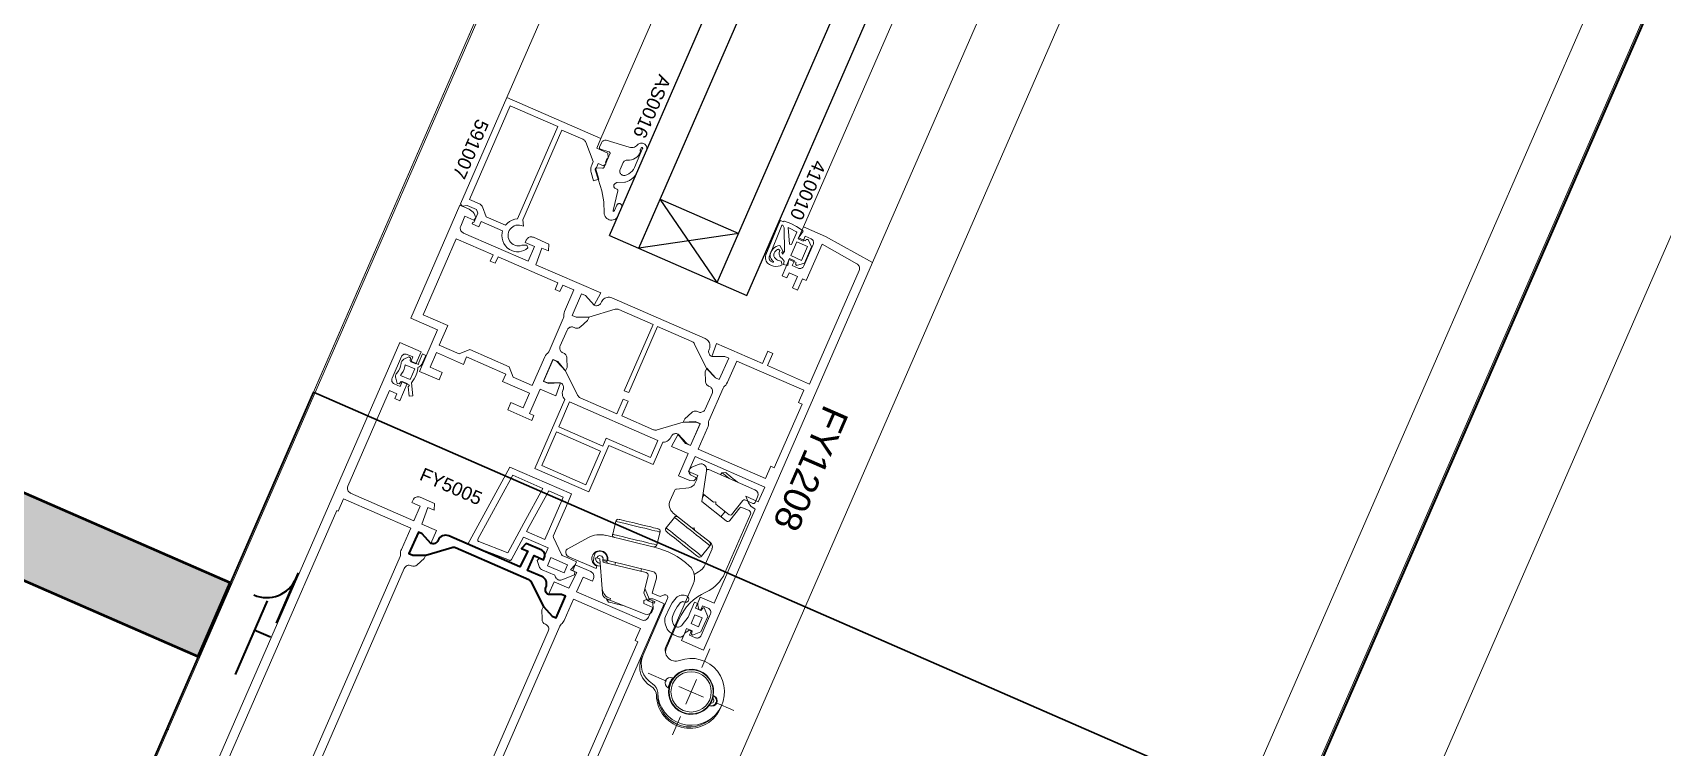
# Model space of a CAD drawing. Header units: millimetres. Extents: x -37281 to 954596, y -59787 to 956680.
# Drawn here: x 869511.4 to 869816.1, y -15526.2 to -15392.6 of the extents above; entities that cross this region are included whole.
import ezdxf

# ---------------------------------------------------------------- set-up
doc = ezdxf.new("R2010")
doc.units = ezdxf.units.MM
doc.header["$MEASUREMENT"] = 0
doc.linetypes.add('Dot & Dashed', pattern=[670.277762, 352.777767, -176.388884, 0, -141.111112])
for name, color, linetype, lineweight in [('0_Pen_No__2', 8, 'Continuous', 15), ('0_Pen_No__5', 7, 'Continuous', 25), ('0_Pen_No__6', 7, 'Continuous', 35), ('0_Pen_No__7', 7, 'Continuous', 35), ('0_Pen_No__9', 7, 'Continuous', 13), ('New_A-20-M_Roof_Pen_No__93', 8, 'Continuous', 13), ('New_A-25-M_Curtain_Wall_Pen_No__90', 8, 'Continuous', 20), ('New_A-25-M_Wall_Ext_Pen_No__87', 8, 'Continuous', 20), ('New_ArchiCAD Windows_Pen_No__3', 7, 'Continuous', 18)]:
    doc.layers.add(name, color=color, linetype=linetype, lineweight=lineweight)
for name, color, linetype, lineweight, true_color in [('0_Pen_No__40', 7, 'Continuous', 35, 0x2a2a2a), ('New_A-25-M_Curtain_Wall_Pen_No__69', 7, 'Continuous', 20, 0x606060), ('New_A-25-M_Wall_Int_Pen_No__107', 7, 'Continuous', 15, 0xa6a6a6), ('New_A-25-M_Wall_Int_Pen_No__27', 7, 'Continuous', 50, 0x2a2a2a), ('New_ArchiCAD Windows_Pen_No__23', 7, 'Continuous', 30, 0x2a2a2a)]:
    doc.layers.add(name, color=color, linetype=linetype, lineweight=lineweight, true_color=true_color)
for name, color, linetype in [('New_A-20-M_Roof', 7, 'Continuous'), ('New_A-25-M_Curtain_Wall', 7, 'Continuous'), ('New_A-25-M_Wall_Ext', 7, 'Continuous'), ('New_A-25-M_Wall_Int', 7, 'Continuous'), ('New_ArchiCAD Windows', 7, 'Continuous')]:
    doc.layers.add(name, color=color, linetype=linetype)
doc.styles.add('GENERATED_STYLE_3', font='')
doc.styles.get('GENERATED_STYLE_3').set_extended_font_data('Arial')

# ---------------------------------------------------------------- blocks, each defined once
blk = doc.blocks.new('Wall_243_2', base_point=(874395.1, -4631.3))
at = {"layer": 'New_A-25-M_Wall_Ext_Pen_No__87', "linetype": 'Continuous', "flags": 128}
for points in [[(874303.43, -4591.33), (866444.97, -22613.27)], [(866536.64, -22653.24), (874395.1, -4631.3)]]:
    blk.add_lwpolyline(points, dxfattribs=at)
blk = doc.blocks.new('Wall_245_2', base_point=(874285.09, -4632.6))
at = {"layer": 'New_A-25-M_Wall_Ext_Pen_No__87', "linetype": 'Continuous', "flags": 128}
blk.add_lwpolyline([(869174.27, -16353.33), (874285.09, -4632.6)], dxfattribs=at)
blk = doc.blocks.new('Triple Window 19_2')
at = {"layer": 'New_ArchiCAD Windows_Pen_No__23', "linetype": 'Continuous'}
for p, q in [((1100, -190), (1100, 0)), ((1100, 0), (1175, 0))]:
    blk.add_line(p, q, dxfattribs=at)
at = {"layer": 'New_ArchiCAD Windows_Pen_No__3', "linetype": 'Continuous'}
for p, q in [((812.5, 0), (1100, 0)), ((1100, -190), (812.5, -190)), ((-1175, -200), (1175, -200))]:
    blk.add_line(p, q, dxfattribs=at)
blk = doc.blocks.new('Wall_353_2', base_point=(874468.42, -4712.54))
at = {"layer": 'New_ArchiCAD Windows', "color": 251, "linetype": 'Continuous', "lineweight": 20, "true_color": 0x606060, "xscale": -1, "zscale": 1000, "rotation": 66.44041158399281}
blk.add_blockref('Triple Window 19_2', (870003.55, -14451.52), dxfattribs=at)
blk = doc.blocks.new('Wall_378_2', base_point=(869548.34, -15495.47))
at = {"layer": 'New_A-25-M_Wall_Int_Pen_No__107', "linetype": 'Continuous'}
blk.add_hatch(color=256, dxfattribs=at).paths.add_polyline_path([(869548.34, -15495.47), (869371.71, -15418.45), (869379.46, -15438.2), (869542.34, -15509.22)])
at = {"layer": 'New_A-25-M_Wall_Int_Pen_No__27', "linetype": 'Continuous', "flags": 128}
for points in [[(869548.34, -15495.47), (869371.71, -15418.45)], [(869379.46, -15438.2), (869542.34, -15509.22)], [(869542.34, -15509.22), (869548.34, -15495.47)]]:
    blk.add_lwpolyline(points, dxfattribs=at)
blk = doc.blocks.new('Morph_2_2', base_point=(864302.5, 0))
at = {"layer": 'New_A-20-M_Roof_Pen_No__93', "linetype": 'Continuous', "flags": 128}
blk.add_lwpolyline([(866367.03, -22792.01), (874315.32, -4564.06)], dxfattribs=at)
blk = doc.blocks.new('Beam_8_2', base_point=(874303.43, -4591.33))
at = {"layer": 'New_A-25-M_Curtain_Wall_Pen_No__69', "linetype": 'Dot & Dashed'}
blk.add_line((874303.43, -4591.33), (866444.97, -22613.27), dxfattribs=at)
at = {"layer": 'New_A-25-M_Curtain_Wall_Pen_No__90', "linetype": 'Continuous'}
for p, q in [((874303.43, -4591.33), (866444.97, -22613.27)), ((874505.7, -4679.52), (866647.24, -22701.46))]:
    blk.add_line(p, q, dxfattribs=at)

msp = doc.modelspace()

# ---------------------------------------------------------------- linework, layer by layer
at = {"layer": '0_Pen_No__2', "linetype": 'Continuous', "flags": 128}
for points in [[(869603.81, -15432.32), (869604.01, -15432.85), (869603.64, -15433.12), (869603.23, -15433.33), (869602.79, -15433.47), (869602.34, -15433.55), (869601.88, -15433.55), (869601.43, -15433.49), (869600.99, -15433.35), (869600.54, -15433.11), (869600.13, -15432.8), (869599.79, -15432.43), (869599.51, -15432), (869599.3, -15431.53), (869599.17, -15431.04), (869599.13, -15430.53), (869599.16, -15430.02), (869599.23, -15429.64), (869595.28, -15427.92), (869594.84, -15428.93), (869593.56, -15428.37), (869593.72, -15428), (869593.9, -15428.08), (869594.66, -15426.34), (869594.4, -15425.68), (869592.61, -15424.9), (869591.7, -15425.01), (869591.39, -15424.59), (869600.06, -15404.7), (869617.66, -15412.37), (869616.86, -15414.2), (869618.97, -15415.12), (869619.03, -15416.01), (869618.89, -15416.11), (869618.77, -15416.22), (869618.68, -15416.35), (869618.6, -15416.5), (869618.55, -15416.66), (869618.53, -15416.82), (869618.54, -15416.98), (869618.57, -15417.14), (869618.16, -15417.5), (869617.15, -15417.06), (869616.69, -15418.11), (869617.25, -15420.02), (869616.29, -15420.31), (869615.83, -15418.74), (869615.77, -15418.47), (869615.75, -15418.19), (869615.77, -15417.91), (869615.82, -15417.64), (869615.92, -15417.38), (869616.23, -15416.66), (869614.83, -15413.09), (869614.76, -15412.95), (869614.67, -15412.82), (869614.56, -15412.71), (869614.43, -15412.61), (869614.29, -15412.54), (869610.37, -15410.83)], [(869610.37, -15410.83), (869603.06, -15427.6), (869603.19, -15428.76), (869602.76, -15428.64), (869602.43, -15428.57), (869602.1, -15428.57), (869601.77, -15428.62), (869601.45, -15428.72), (869601.16, -15428.88), (869600.9, -15429.08), (869600.67, -15429.33), (869600.49, -15429.61), (869600.37, -15429.92), (869600.29, -15430.25), (869600.28, -15430.58), (869600.32, -15430.91), (869600.41, -15431.23), (869600.56, -15431.53), (869600.76, -15431.8), (869601, -15432.03), (869601.27, -15432.21), (869601.58, -15432.35), (869601.9, -15432.44), (869602.23, -15432.46), (869602.57, -15432.43), (869602.89, -15432.35), (869603.81, -15432.32)], [(869592.54, -15453.23), (869599.87, -15456.43), (869599.27, -15457.81), (869604.31, -15460), (869603.11, -15462.75), (869600.82, -15461.76), (869600.22, -15463.13), (869604.71, -15465.09), (869605.11, -15464.17), (869604.29, -15463.81), (869606.29, -15459.23), (869609.22, -15460.51), (869610.07, -15458.04), (869607.66, -15458.08), (869606.93, -15457.76), (869608.68, -15453.73), (869609.42, -15454.05), (869611.03, -15455.84), (869611.31, -15455.2), (869611.29, -15453.43), (869611.27, -15453.27), (869611.23, -15453.11), (869611.16, -15452.96), (869611.07, -15452.83), (869610.96, -15452.71), (869610.83, -15452.61), (869610.69, -15452.53), (869610.54, -15452.47), (869610.4, -15452.39), (869610.28, -15452.3), (869610.17, -15452.19), (869610.08, -15452.06), (869610.01, -15451.92), (869609.97, -15451.77), (869609.94, -15451.61), (869609.95, -15451.45), (869609.98, -15451.3), (869610.03, -15451.15), (869611.31, -15448.22), (869611.38, -15448.08), (869611.47, -15447.95), (869611.59, -15447.85), (869611.72, -15447.76), (869611.86, -15447.69), (869612.01, -15447.64), (869612.16, -15447.62), (869612.32, -15447.62), (869612.47, -15447.65), (869612.62, -15447.7), (869612.76, -15447.76), (869612.92, -15447.82), (869613.08, -15447.84), (869613.24, -15447.84), (869613.4, -15447.82), (869613.56, -15447.77), (869613.7, -15447.69), (869613.83, -15447.59), (869615.15, -15446.4), (869615.43, -15445.76), (869613.01, -15445.8), (869612.28, -15445.48), (869614.04, -15441.45), (869614.77, -15441.77), (869616.39, -15443.56), (869617.61, -15441.26), (869605.51, -15435.98), (869606.63, -15432.87), (869607.83, -15433.39), (869607.91, -15432.12), (869605.02, -15430.86), (869604.87, -15430.81), (869604.72, -15430.78), (869604.56, -15430.78), (869604.41, -15430.8), (869604.25, -15430.84), (869604.11, -15430.91), (869603.99, -15431), (869603.87, -15431.11), (869603.78, -15431.24), (869603.7, -15431.38), (869603.5, -15431.83), (869605.25, -15432.59), (869604.05, -15435.34), (869591.95, -15430.07), (869591.81, -15429.99), (869591.68, -15429.9), (869591.57, -15429.79), (869591.48, -15429.66), (869591.42, -15429.52), (869591.37, -15429.37), (869591.35, -15429.21), (869591.35, -15429.05), (869591.38, -15428.9), (869591.43, -15428.75), (869592.23, -15426.92), (869593.88, -15427.64), (869594.28, -15427.25), (869594.07, -15426.72), (869593.93, -15426.44), (869593.75, -15426.18), (869593.54, -15425.96), (869593.29, -15425.77), (869593.01, -15425.62), (869591.27, -15424.86), (869582.08, -15445.95), (869587.12, -15448.14), (869583.72, -15455.94), (869587.39, -15457.53), (869587.99, -15456.16), (869585.7, -15455.16)], [(869655.52, -15428.88), (869654.52, -15431.17), (869655.44, -15431.57), (869655.84, -15430.65), (869656.94, -15431.13), (869657.05, -15431.19), (869657.15, -15431.27), (869657.24, -15431.36), (869657.31, -15431.46), (869657.36, -15431.57), (869657.4, -15431.69), (869657.42, -15431.82), (869657.41, -15431.94), (869657.39, -15432.07), (869657.35, -15432.19), (869655.59, -15436.22), (869655.53, -15436.33), (869655.46, -15436.43), (869655.37, -15436.52), (869655.26, -15436.59), (869655.15, -15436.64), (869655.03, -15436.68), (869654.91, -15436.7), (869654.78, -15436.7), (869654.66, -15436.67), (869654.54, -15436.63), (869653.44, -15436.15), (869653.84, -15435.24), (869652.92, -15434.84), (869651.52, -15438.05), (869652.44, -15438.44), (869652.84, -15437.53), (869654.4, -15438.21), (869653.48, -15440.32), (869654.4, -15440.72), (869655.32, -15438.61), (869656.05, -15438.93), (869659, -15432.15), (869665.49, -15435.79), (869665.63, -15435.88), (869665.74, -15435.99), (869665.84, -15436.12), (869665.92, -15436.26), (869665.97, -15436.42), (869666, -15436.58), (869666, -15436.74), (869665.97, -15436.9), (869665.92, -15437.06), (869656.66, -15458.29), (869648.78, -15454.85), (869649.78, -15452.56), (869648.86, -15452.16), (869647.86, -15454.45), (869639.25, -15450.69), (869638.39, -15453.15), (869640.81, -15453.12), (869641.54, -15453.44), (869639.78, -15457.47), (869639.05, -15457.15), (869637.43, -15455.35), (869637.15, -15456), (869637.18, -15457.77), (869637.19, -15457.93), (869637.24, -15458.09), (869637.3, -15458.24), (869637.39, -15458.37), (869637.51, -15458.49), (869637.63, -15458.59), (869637.78, -15458.67), (869637.92, -15458.73), (869638.06, -15458.81), (869638.18, -15458.9), (869638.29, -15459.01), (869638.38, -15459.14), (869638.45, -15459.28), (869638.5, -15459.43), (869638.52, -15459.59), (869638.52, -15459.75), (869638.49, -15459.9), (869638.44, -15460.05), (869637.16, -15462.98), (869637.09, -15463.12), (869636.99, -15463.25), (869636.88, -15463.35), (869636.75, -15463.44), (869636.61, -15463.51), (869636.46, -15463.56), (869636.3, -15463.58), (869636.15, -15463.58), (869635.99, -15463.55), (869635.84, -15463.5), (869635.7, -15463.44), (869635.55, -15463.38), (869635.38, -15463.36), (869635.22, -15463.36), (869635.06, -15463.38), (869634.91, -15463.43), (869634.76, -15463.51), (869634.63, -15463.61), (869633.31, -15464.8), (869633.03, -15465.44), (869635.45, -15465.4), (869636.18, -15465.72), (869634.42, -15469.75), (869633.69, -15469.43), (869632.07, -15467.64), (869630.85, -15469.94), (869633.97, -15471.3), (869632.17, -15475.43), (869634.28, -15476.34), (869635.04, -15476.36), (869635.59, -15475.83), (869635.79, -15475.37), (869634.05, -15474.61), (869635.25, -15471.86)], [(869635.25, -15471.86), (869648.27, -15477.54), (869647.07, -15480.29), (869644.76, -15479.28), (869645.23, -15480.48), (869645.65, -15481.14), (869646.29, -15481.58), (869646.47, -15481.66), (869638.8, -15499.26), (869636.23, -15498.14), (869635.83, -15499.05), (869635.78, -15499.19), (869635.75, -15499.34), (869635.75, -15499.5), (869635.77, -15499.65), (869635.93, -15500.43), (869636.31, -15500.47), (869636.63, -15499.73), (869637.73, -15500.21), (869637.84, -15500.27), (869637.94, -15500.35), (869638.02, -15500.44), (869638.1, -15500.54), (869638.15, -15500.65), (869638.19, -15500.77), (869638.2, -15500.9), (869638.2, -15501.02), (869638.18, -15501.15), (869638.14, -15501.26), (869636.38, -15505.3), (869636.32, -15505.41), (869636.25, -15505.51), (869636.16, -15505.6), (869636.05, -15505.67), (869635.94, -15505.72), (869635.82, -15505.76), (869635.7, -15505.78), (869635.57, -15505.77), (869635.45, -15505.75), (869635.33, -15505.71), (869634.23, -15505.23), (869634.55, -15504.5), (869634.26, -15504.25), (869633.58, -15504.66), (869633.46, -15504.75), (869633.35, -15504.86), (869633.26, -15504.98), (869633.19, -15505.12), (869632.71, -15506.21), (869636.84, -15508.01), (869668.41, -15435.59), (869659.65, -15430.68), (869655.52, -15428.88)], [(869585.7, -15455.16), (869586.9, -15452.41), (869591.94, -15454.61), (869592.54, -15453.23)], [(869627.4, -15473.35), (869629.22, -15469.17), (869629.51, -15469.14), (869629.77, -15469.09), (869630.01, -15468.99), (869630.23, -15468.85), (869630.43, -15468.68), (869630.59, -15468.48), (869630.72, -15468.25), (869630.76, -15468.15), (869630.83, -15468.02), (869630.93, -15467.89), (869631.04, -15467.78), (869631.17, -15467.69), (869631.31, -15467.62), (869631.46, -15467.58), (869631.61, -15467.56), (869631.77, -15467.56), (869631.93, -15467.59), (869632.07, -15467.64), (869632.05, -15467.68), (869633.49, -15469.4), (869634.4, -15469.8), (869636.2, -15465.67), (869635.29, -15465.27), (869633.05, -15465.39), (869633.03, -15465.44), (869628.16, -15466.88), (869628.02, -15466.91), (869627.89, -15466.92), (869627.75, -15466.91), (869627.61, -15466.88), (869627.48, -15466.83), (869621.55, -15464.25), (869622.75, -15461.5), (869621.83, -15461.1), (869620.64, -15463.85), (869613.79, -15460.87), (869613.67, -15460.8), (869613.56, -15460.72), (869613.45, -15460.62), (869613.37, -15460.51), (869613.3, -15460.39), (869611.03, -15455.84), (869611.05, -15455.8), (869609.62, -15454.08), (869608.7, -15453.68), (869606.91, -15457.81), (869607.82, -15458.21), (869610.06, -15458.09), (869610.07, -15458.04), (869610.21, -15458.12), (869610.34, -15458.21), (869610.45, -15458.33), (869610.54, -15458.45), (869610.61, -15458.6), (869610.65, -15458.75), (869610.67, -15458.9), (869610.67, -15459.06), (869610.64, -15459.21), (869610.59, -15459.36), (869610.55, -15459.45), (869610.47, -15459.7), (869610.43, -15459.96), (869610.44, -15460.22), (869610.49, -15460.48), (869610.58, -15460.72), (869610.72, -15460.94), (869610.89, -15461.18), (869605.27, -15474.06), (869615.36, -15478.46), (869619.15, -15469.75)], [(869618, -15469.9), (869609.75, -15466.3), (869611.79, -15461.63), (869628.29, -15468.82), (869626.89, -15472.03), (869618.64, -15468.43)], [(869618.64, -15468.43), (869618, -15469.9)], [(869619.15, -15469.75), (869627.4, -15473.35)], [(869636.94, -15503.26), (869637.61, -15501.73), (869636.98, -15500.13), (869636.75, -15500.1), (869636.36, -15500.6), (869635.35, -15500.16)]]:
    msp.add_lwpolyline(points, dxfattribs=at)
for points in [[(869609.58, -15410.15), (869600.68, -15406.28), (869593.05, -15423.78), (869594.96, -15424.62), (869595.1, -15424.69), (869595.22, -15424.79), (869595.33, -15424.9), (869595.42, -15425.03), (869595.49, -15425.17), (869596.22, -15427.02), (869599.8, -15428.58), (869600.16, -15428.2), (869600.57, -15427.89), (869601.04, -15427.65), (869601.53, -15427.49), (869602.05, -15427.42)], [(869593.14, -15451.86), (869591.16, -15452.63), (869587.4, -15451), (869589, -15447.33), (869584.42, -15445.33), (869590.61, -15431.12), (869597.49, -15434.12), (869596.97, -15435.31), (869597.89, -15435.71), (869598.41, -15434.52), (869609.59, -15439.4), (869609.07, -15440.59), (869609.99, -15440.99), (869610.51, -15439.8), (869612.61, -15440.71), (869610.87, -15444.7), (869610.77, -15444.99), (869610.72, -15445.29), (869610.71, -15445.6), (869610.7, -15445.74), (869610.67, -15445.89), (869610.62, -15446.03), (869607.96, -15452.14), (869607.89, -15452.27), (869607.8, -15452.39), (869607.7, -15452.5), (869607.48, -15452.71), (869607.3, -15452.96), (869607.16, -15453.23), (869604.82, -15458.59), (869601.24, -15457.03), (869600.47, -15455.06)], [(869622.02, -15459.54), (869622.85, -15459.9), (869628.24, -15447.53), (869634.67, -15450.33), (869634.8, -15450.4), (869634.91, -15450.48), (869635.01, -15450.58), (869635.1, -15450.68), (869635.17, -15450.81), (869637.42, -15455.37), (869639.05, -15457.15), (869639.78, -15457.47), (869641.54, -15453.44), (869640.81, -15453.12), (869638.39, -15453.15), (869638.25, -15453.08), (869638.13, -15452.99), (869638.02, -15452.87), (869637.93, -15452.74), (869637.86, -15452.6), (869637.81, -15452.45), (869637.79, -15452.3), (869637.79, -15452.14), (869637.82, -15451.99), (869637.87, -15451.84), (869637.91, -15451.75), (869637.99, -15451.52), (869638.03, -15451.29), (869638.04, -15451.06), (869638, -15450.82), (869637.93, -15450.6), (869637.83, -15450.39), (869637.7, -15450.19), (869637.53, -15450.02), (869637.35, -15449.88), (869637.14, -15449.77), (869619.72, -15442.18), (869619.5, -15442.1), (869619.27, -15442.06), (869619.03, -15442.06), (869618.8, -15442.09), (869618.57, -15442.16), (869618.36, -15442.26), (869618.17, -15442.39), (869618, -15442.56), (869617.86, -15442.75), (869617.75, -15442.95), (869617.71, -15443.04), (869617.63, -15443.18), (869617.54, -15443.31), (869617.43, -15443.42), (869617.3, -15443.51), (869617.16, -15443.58), (869617.01, -15443.62), (869616.85, -15443.64), (869616.69, -15443.64), (869616.54, -15443.61), (869616.39, -15443.56), (869614.77, -15441.77), (869614.04, -15441.45), (869612.28, -15445.48), (869613.01, -15445.8), (869615.42, -15445.78), (869620.3, -15444.32), (869620.44, -15444.29), (869620.58, -15444.28), (869620.72, -15444.29), (869620.86, -15444.32), (869620.99, -15444.37), (869627.42, -15447.17)], [(869635.85, -15470.48), (869637.59, -15466.5), (869637.69, -15466.21), (869637.75, -15465.91), (869637.76, -15465.6), (869637.77, -15465.46), (869637.79, -15465.31), (869637.84, -15465.17), (869640.51, -15459.06), (869640.57, -15458.93), (869640.66, -15458.81), (869640.77, -15458.7), (869640.98, -15458.49), (869641.16, -15458.24), (869641.31, -15457.97), (869643.05, -15453.99), (869655.6, -15459.46), (869654.6, -15461.75), (869655.25, -15462.03), (869650.05, -15473.95), (869649.41, -15473.67), (869648.41, -15475.96)], [(869617.6, -15470.82), (869614.84, -15477.14), (869606.59, -15473.54), (869609.35, -15467.22)]]:
    msp.add_lwpolyline(points, close=True, dxfattribs=at)
for points in [[(869516.13, -15597.19), (869580.08, -15450.53), (869584.02, -15452.25), (869583.02, -15454.54), (869582.1, -15454.14), (869582.5, -15453.22), (869581.4, -15452.74, 0.414214), (869580.35, -15453.16), (869578.59, -15457.19, 0.414214), (869579.01, -15458.24), (869580.11, -15458.72), (869580.51, -15457.81), (869581.42, -15458.21), (869580.02, -15461.41), (869579.11, -15461.01), (869579.51, -15460.1), (869578.13, -15459.5), (869570.34, -15477.37, 0.414214), (869570.85, -15478.69), (869582.68, -15483.85), (869583.88, -15481.1), (869582.32, -15480.42), (869582.52, -15479.96, -0.414214), (869583.84, -15479.44), (869586.54, -15480.62), (869586.46, -15481.89), (869585.26, -15481.37), (869584.15, -15484.48), (869586.9, -15485.68), (869585.86, -15488.07), (869584.24, -15486.27), (869583.51, -15485.95), (869581.75, -15489.98), (869582.48, -15490.3), (869584.9, -15490.27), (869584.62, -15490.91), (869583.3, -15492.09, -0.294108), (869582.23, -15492.27), (869582.18, -15492.25, 0.414214), (869580.86, -15492.76), (869547.61, -15569.03, 0.414214)], [(869585.52, -15600.18), (869629.48, -15499.35), (869627.75, -15498.59, 0.198912), (869626.22, -15498.56), (869625.69, -15498.77), (869625.68, -15499.32), (869627.33, -15500.04), (869626.53, -15501.87, -0.414214), (869625.21, -15502.39), (869613.11, -15497.12), (869614.31, -15494.37), (869616.05, -15495.12), (869616.25, -15494.67, 0.414214), (869615.74, -15493.35), (869612.85, -15492.09), (869611.97, -15493.02), (869613.17, -15493.54), (869611.64, -15496.48), (869608.89, -15495.28), (869607.86, -15497.66), (869610.27, -15497.62), (869611.01, -15497.94), (869609.25, -15501.98), (869608.51, -15501.66), (869606.9, -15499.86), (869606.62, -15500.5), (869606.64, -15502.27, 0.294108), (869607.24, -15503.18), (869607.3, -15503.2, -0.414214), (869607.81, -15504.51), (869574.56, -15580.78, -0.414214)], [(869575.25, -15583.44, -0.112281), (869575.33, -15583.01), (869609.97, -15503.57, -0.112281), (869610.23, -15503.21, 0.112281), (869610.77, -15502.48), (869612.51, -15498.49), (869625.07, -15503.97), (869624.07, -15506.26), (869624.53, -15506.46), (869587.36, -15591.71), (869586.9, -15591.51), (869585.9, -15593.8), (869574.22, -15588.7)]]:
    msp.add_lwpolyline(points, format="xyb", dxfattribs=at)
msp.add_lwpolyline([(869541.57, -15574.47), (869542.91, -15575.05), (869544.65, -15571.06, -0.112281), (869545.19, -15570.33, 0.112281), (869545.45, -15569.97), (869580.09, -15490.54, 0.112281), (869580.17, -15490.1, -0.112281), (869580.34, -15489.21), (869582.08, -15485.22), (869569.52, -15479.74), (869568.52, -15482.04), (869568.25, -15481.92), (869531.07, -15567.16), (869531.35, -15567.28), (869530.35, -15569.58)], format="xyb", close=True, dxfattribs=at)
at = {"layer": '0_Pen_No__40', "linetype": 'Continuous'}
for p, q in [((874037.86, -5700.74), (866899.19, -22071.98)), ((869559.88, -15496.36), (869561.08, -15493.61)), ((869555.24, -15498.81), (869549.25, -15512.56)), ((869556.98, -15503), (869559.88, -15496.36)), ((869555.84, -15505.61), (869552.84, -15504.31))]:
    msp.add_line(p, q, dxfattribs=at)
msp.add_arc((869555.14, -15492.22), 6, 246.4404, 336.4404, dxfattribs=at)
at = {"layer": '0_Pen_No__5', "linetype": 'Continuous'}
for p, q in [((869619.24, -15430.51), (869741.52, -15150.1)), ((869624.74, -15432.91), (869747.02, -15152.5)), ((869639.41, -15439.31), (869761.68, -15158.89)), ((869644.91, -15441.71), (869767.18, -15161.29)), ((869628.74, -15423.75), (869643.41, -15430.14)), ((869639.41, -15439.31), (869628.74, -15423.75)), ((869619.24, -15430.51), (869644.91, -15441.71)), ((869643.41, -15430.14), (869624.74, -15432.91))]:
    msp.add_line(p, q, dxfattribs=at)
at = {"layer": '0_Pen_No__6', "linetype": 'Continuous', "flags": 128}
msp.add_lwpolyline([(869606.89, -15499.88), (869608.51, -15501.66), (869609.25, -15501.98), (869611.01, -15497.94), (869610.27, -15497.62), (869607.86, -15497.66, -0.414214), (869607.34, -15496.34), (869607.38, -15496.25, 0.414214), (869606.6, -15494.28), (869603.95, -15493.12), (869605.14, -15490.37), (869606.89, -15491.13), (869607.09, -15490.67, 0.414214), (869606.57, -15489.35), (869603.68, -15488.09), (869602.8, -15489.02), (869604, -15489.54), (869602.48, -15492.48), (869589.19, -15486.68, 0.414214), (869587.21, -15487.46), (869587.17, -15487.55, -0.414214), (869585.86, -15488.07), (869584.24, -15486.27), (869583.51, -15485.95), (869581.75, -15489.98), (869582.48, -15490.3), (869584.89, -15490.29), (869589.77, -15488.83, -0.176327), (869590.45, -15488.87), (869604.14, -15494.84, -0.176327), (869604.63, -15495.31)], format="xyb", close=True, dxfattribs=at)
at = {"layer": '0_Pen_No__9', "linetype": 'Continuous'}
for p, q in [((869600.06, -15404.7), (869715.94, -15138.95)), ((869617.66, -15412.37), (869733.54, -15146.62)), ((869655.52, -15428.88), (869771.4, -15163.13)), ((869668.41, -15435.59), (869784.69, -15168.93)), ((869636.05, -15473.29), (869634.66, -15473.84)), ((869637.38, -15474.51), (869636.76, -15478.66)), ((869637.38, -15474.51), (869637.4, -15474.37)), ((869646.43, -15478.04), (869637.8, -15474.28)), ((869639.99, -15475.24), (869640.28, -15474.87)), ((869640.28, -15474.87), (869640.88, -15474.8)), ((869634.08, -15477.68), (869631.78, -15477.94)), ((869634.63, -15475.41), (869635.41, -15475.75)), ((869635.57, -15476.14), (869635.28, -15476.79)), ((869631.38, -15478.23), (869630.59, -15480.04)), ((869636.52, -15480.27), (869636.76, -15478.66)), ((869641.05, -15483.88), (869636.52, -15480.27)), ((869636.64, -15479.43), (869636.97, -15479.02)), ((869636.87, -15478.94), (869638.69, -15480.39)), ((869638.69, -15480.39), (869639.11, -15480.34)), ((869639.11, -15480.34), (869639.16, -15480.77)), ((869639.16, -15480.77), (869641.66, -15482.76)), ((869642.08, -15482.71), (869644.21, -15480.05)), ((869644.56, -15479.96), (869646.07, -15480.61)), ((869646.46, -15480.46), (869646.94, -15479.36)), ((869619.85, -15486.38), (869620.43, -15483.95)), ((869629.83, -15485.17), (869631.39, -15483.21)), ((869631.18, -15482.41), (869634.69, -15485.21)), ((869640.88, -15482.14), (869640.09, -15483.12)), ((869640.83, -15493.6), (869645.62, -15482.6)), ((869643.64, -15481.44), (869641.76, -15483.8)), ((869645.36, -15481.94), (869644, -15481.35)), ((869615.32, -15486.99), (869611.46, -15489.08)), ((869627.58, -15488.76), (869618.52, -15486.57)), ((869628.7, -15485.94), (869628.11, -15488.37)), ((869634.69, -15485.21), (869635.11, -15485.16)), ((869635.16, -15485.58), (869634.69, -15485.21)), ((869635.11, -15485.16), (869635.16, -15485.58)), ((869635.16, -15485.58), (869638.12, -15487.94)), ((869638.03, -15488.51), (869636.48, -15490.47)), ((869638.42, -15489.12), (869637.16, -15492)), ((869611.65, -15490.59), (869616.73, -15492.8)), ((869616.69, -15490.76), (869616.89, -15490.81)), ((869616.73, -15492.8), (869616.91, -15492.34)), ((869617.46, -15490.95), (869616.89, -15490.81)), ((869617.9, -15496.57), (869617.46, -15490.95)), ((869618.03, -15491.09), (869617.98, -15491.28)), ((869618.76, -15491.47), (869617.98, -15491.28)), ((869618.03, -15491.09), (869618.81, -15491.27)), ((869618.25, -15491.65), (869626.09, -15493.55)), ((869618.76, -15491.47), (869618.81, -15491.27)), ((869618.92, -15491.3), (869627.3, -15493.32)), ((869620.26, -15492.14), (869620.38, -15491.65)), ((869625.24, -15492.82), (869625.12, -15493.31)), ((869626.46, -15494.15), (869625.69, -15497.35)), ((869628.03, -15494.56), (869627.24, -15497.39)), ((869629.84, -15507.29), (869634.9, -15495.68)), ((869635.89, -15493.41), (869635.1, -15493.89)), ((869617.9, -15496.57), (869617.97, -15497.54)), ((869618.6, -15498.39), (869619.34, -15498.68)), ((869618.72, -15498.53), (869618.74, -15498.44)), ((869619.04, -15499.04), (869618.72, -15498.53)), ((869619.34, -15498.68), (869619.42, -15498.36)), ((869625.95, -15501.29), (869619.34, -15498.68)), ((869630.12, -15498.39), (869625.54, -15508.9)), ((869625.69, -15497.35), (869626.29, -15498.74)), ((869626.76, -15498.55), (869625.88, -15496.54)), ((869626.29, -15498.74), (869627.38, -15499.17)), ((869626.76, -15498.55), (869626.49, -15498.82)), ((869627.36, -15498.79), (869626.76, -15498.55)), ((869627.24, -15497.39), (869628.71, -15498.03)), ((869627.38, -15499.17), (869627.36, -15498.79)), ((869627.75, -15498.94), (869627.36, -15498.79)), ((869627.38, -15499.17), (869627.43, -15500.29)), ((869627.67, -15499.28), (869627.38, -15499.17)), ((869627.75, -15498.94), (869627.67, -15499.28)), ((869629.48, -15497.72), (869628.71, -15498.03)), ((869627.43, -15500.29), (869627.25, -15500.73)), ((869629.86, -15507.75), (869632.23, -15502.3)), ((869636.51, -15511.25), (869638.01, -15507.81)), ((869625.54, -15508.9), (869625.25, -15509.56)), ((869629.93, -15513.83), (869626.49, -15512.33)), ((869630.62, -15514.13), (869630.55, -15514.1)), ((869631.04, -15513.23), (869631.15, -15513.27)), ((869634.51, -15515.83), (869635.51, -15513.54)), ((869635.71, -15511.78), (869635.68, -15511.87)), ((869636.63, -15512.29), (869636.68, -15512.17)), ((869630.35, -15515.11), (869630.24, -15515.06)), ((869634.51, -15515.83), (869632.22, -15514.83)), ((869634.51, -15515.83), (869633.52, -15518.12)), ((869634.51, -15515.83), (869636.81, -15516.83)), ((869638.68, -15516.56), (869638.79, -15516.6)), ((869632.52, -15520.42), (869631.02, -15523.85)), ((869637.99, -15518.44), (869637.88, -15518.39)), ((869639.1, -15517.83), (869642.53, -15519.33))]:
    msp.add_line(p, q, dxfattribs=at)
at = {"layer": '0_Pen_No__9', "linetype": 'Continuous', "flags": 128}
for points in [[(869618.61, -15412.72), (869618.48, -15412.71), (869618.35, -15412.72), (869618.22, -15412.75), (869618.1, -15412.81), (869617.98, -15412.88), (869617.89, -15412.97), (869617.8, -15413.08), (869617.74, -15413.19), (869617.39, -15414), (869617.37, -15414.05), (869617.37, -15414.1), (869617.37, -15414.15), (869617.38, -15414.2), (869617.39, -15414.24), (869617.42, -15414.29), (869617.45, -15414.33), (869617.49, -15414.36), (869617.53, -15414.39), (869617.58, -15414.4), (869619.15, -15414.88), (869619.2, -15414.89), (869619.24, -15414.92), (869619.28, -15414.95), (869619.31, -15414.99), (869619.34, -15415.04), (869619.35, -15415.08), (869619.36, -15415.13), (869619.36, -15415.19), (869619.36, -15415.24), (869619.34, -15415.28), (869618.26, -15417.75), (869618.24, -15417.79), (869618.22, -15417.83), (869618.18, -15417.86), (869618.15, -15417.89), (869618.1, -15417.91), (869618.06, -15417.92), (869618.02, -15417.93), (869617.97, -15417.93), (869616.9, -15417.86), (869616.85, -15417.86), (869616.8, -15417.87), (869616.76, -15417.89), (869616.71, -15417.92), (869616.67, -15417.95), (869616.64, -15417.99), (869616.62, -15418.03), (869616.6, -15418.07), (869616.59, -15418.12), (869616.58, -15418.17), (869616.59, -15418.22), (869616.6, -15418.27), (869617.2, -15420.2), (869617.83, -15422.19), (869618.18, -15424.24), (869618.24, -15426.33), (869618.27, -15426.56), (869618.35, -15426.79), (869618.46, -15427), (869618.6, -15427.19), (869618.78, -15427.36), (869618.98, -15427.49), (869619.2, -15427.58), (869619.43, -15427.63), (869619.67, -15427.65), (869619.91, -15427.62), (869620.14, -15427.56), (869620.35, -15427.45), (869620.55, -15427.31), (869620.71, -15427.14), (869621.54, -15425.25), (869621.57, -15425.17), (869621.58, -15425.09), (869621.58, -15425.01), (869621.57, -15424.93), (869621.54, -15424.85), (869621.5, -15424.78), (869621.45, -15424.71), (869621.39, -15424.65), (869621.32, -15424.61), (869621.24, -15424.58), (869621.16, -15424.56), (869621.08, -15424.55), (869621, -15424.56), (869620.92, -15424.58), (869620.84, -15424.61), (869620.77, -15424.66), (869620.71, -15424.71), (869620.66, -15424.78), (869620.62, -15424.85), (869620.2, -15425.82), (869620.18, -15425.87), (869620.15, -15425.9), (869620.12, -15425.94), (869620.08, -15425.97), (869620.03, -15425.99), (869619.99, -15426), (869619.94, -15426.01), (869619.93, -15425.97), (869619.92, -15425.92), (869619.92, -15425.87), (869619.93, -15425.83), (869620.81, -15422.16), (869620.82, -15422.08), (869620.79, -15422.01), (869620.77, -15421.97), (869620.74, -15421.93), (869620.71, -15421.9), (869620.67, -15421.87), (869620.63, -15421.85), (869620.35, -15421.72), (869620.27, -15421.68), (869620.2, -15421.63), (869620.15, -15421.56), (869620.1, -15421.49), (869620.07, -15421.41), (869620.05, -15421.32), (869620.05, -15421.23), (869620.06, -15421.15), (869620.09, -15421.07), (869620.13, -15420.99), (869620.19, -15420.92), (869620.25, -15420.86), (869620.5, -15420.68), (869620.54, -15420.65), (869620.58, -15420.64), (869620.62, -15420.62), (869620.67, -15420.62), (869622.1, -15420.56), (869622.17, -15420.55), (869622.23, -15420.53), (869622.56, -15420.42), (869623.02, -15420.23), (869623.44, -15419.95), (869623.81, -15419.62), (869624.12, -15419.22), (869624.36, -15418.78), (869626.16, -15414.66), (869626.21, -15414.5), (869626.24, -15414.34), (869626.24, -15414.17), (869626.21, -15414.01), (869626.15, -15413.85), (869626.07, -15413.7), (869625.97, -15413.57), (869625.85, -15413.46), (869625.71, -15413.37), (869625.56, -15413.31), (869625.4, -15413.27), (869625.23, -15413.26), (869625.06, -15413.27), (869624.9, -15413.32), (869624.75, -15413.38), (869624.62, -15413.48), (869624.5, -15413.59), (869624.32, -15413.76), (869624.12, -15413.9), (869623.9, -15414), (869623.67, -15414.06), (869623.42, -15414.09), (869623.18, -15414.08), (869622.94, -15414.03)], [(869621.24, -15418.18), (869621.19, -15418.31), (869621.17, -15418.45), (869621.17, -15418.58), (869621.2, -15418.71), (869621.25, -15418.84), (869621.31, -15418.96), (869621.4, -15419.06), (869621.5, -15419.15), (869621.62, -15419.22), (869621.74, -15419.27), (869621.88, -15419.3), (869622.01, -15419.3), (869622.14, -15419.29), (869622.52, -15419.17), (869622.87, -15419), (869623.19, -15418.77), (869623.48, -15418.5), (869623.71, -15418.19), (869623.9, -15417.84), (869625.44, -15414.29), (869625.45, -15414.27), (869625.46, -15414.24), (869625.46, -15414.22), (869625.45, -15414.19), (869625.44, -15414.17), (869625.43, -15414.15), (869625.42, -15414.13), (869625.4, -15414.11), (869625.38, -15414.1), (869625.36, -15414.09), (869625.33, -15414.08), (869625.31, -15414.08), (869625.28, -15414.08), (869625.26, -15414.09), (869625.24, -15414.1), (869625.21, -15414.11), (869625.2, -15414.13), (869625.18, -15414.15), (869625.17, -15414.17), (869625.02, -15414.51), (869625.01, -15414.55), (869625, -15414.6), (869625, -15414.64), (869625, -15414.69), (869625.02, -15414.73), (869625.04, -15414.77), (869625.06, -15414.81), (869625.09, -15414.85), (869625.06, -15414.93), (869624.88, -15415.27), (869624.65, -15415.58), (869624.37, -15415.85), (869624.06, -15416.07), (869623.72, -15416.24), (869623.35, -15416.36), (869622.97, -15416.42), (869622.59, -15416.42), (869622.47, -15416.42), (869622.34, -15416.44), (869622.23, -15416.48), (869622.12, -15416.54), (869622.02, -15416.61), (869621.93, -15416.69), (869621.86, -15416.79), (869621.8, -15416.9)], [(869648.51, -15434.15), (869650.92, -15428.27), (869651.2, -15427.71), (869651.77, -15427.98), (869651.84, -15427.82), (869652, -15427.87), (869653.15, -15428.27), (869654.24, -15428.83), (869655.25, -15429.51), (869655.47, -15429.69), (869654.57, -15430.97), (869655.88, -15431.55), (869656, -15431.27), (869656.37, -15431.26), (869657.05, -15432.63), (869655.71, -15435.69), (869654.25, -15436.13), (869654.01, -15435.85), (869654.13, -15435.58), (869652.81, -15435.01), (869652.57, -15436.12), (869651.79, -15435.96), (869651.92, -15435.33), (869651.57, -15434.81), (869651.46, -15434.77), (869651.35, -15434.71), (869651.26, -15434.63), (869651.18, -15434.54), (869651.12, -15434.44), (869651.08, -15434.33), (869651.05, -15434.21), (869651, -15434.04), (869650.99, -15433.86), (869651, -15433.68), (869651.04, -15433.5), (869651.11, -15433.34), (869650.87, -15433.06), (869650.66, -15433.15), (869650.47, -15433.27), (869650.3, -15433.43), (869650.16, -15433.6), (869650.05, -15433.8), (869649.97, -15434.01), (869649.95, -15434.14), (869649.96, -15434.28), (869649.99, -15434.41), (869650.04, -15434.54), (869650.11, -15434.65), (869650.2, -15434.75), (869650.3, -15434.84), (869650.48, -15434.99), (869650.69, -15435.12), (869650.9, -15435.22), (869651.13, -15435.28), (869651.37, -15435.31), (869651.56, -15436.01), (869651.18, -15436.18), (869650.77, -15436.28), (869650.35, -15436.3), (869649.93, -15436.26), (869649.53, -15436.14), (869649.15, -15435.96), (869648.81, -15435.71), (869648.66, -15435.53), (869648.54, -15435.32), (869648.46, -15435.09), (869648.41, -15434.86), (869648.41, -15434.62), (869648.44, -15434.38)], [(869651.42, -15428.79), (869649.1, -15434.5), (869649.09, -15434.65), (869649.1, -15434.79), (869649.13, -15434.94), (869649.19, -15435.07), (869649.27, -15435.19), (869649.36, -15435.3), (869649.47, -15435.4), (869649.6, -15435.47), (869649.74, -15435.52), (869649.88, -15435.55), (869649.94, -15435.39), (869649.75, -15435.25), (869649.59, -15435.07), (869649.46, -15434.87), (869649.36, -15434.66), (869649.31, -15434.43), (869649.28, -15434.19), (869649.3, -15433.95), (869649.43, -15433.62), (869649.61, -15433.31), (869649.84, -15433.03), (869650.11, -15432.79), (869650.41, -15432.6), (869650.74, -15432.47), (869651.09, -15432.38), (869651.71, -15433.49), (869651.5, -15433.72), (869651.6, -15434.02), (869651.95, -15433.53), (869651.9, -15429.08), (869651.67, -15428.61), (869651.48, -15428.62)], [(869654.19, -15429.86), (869654.3, -15429.93), (869653.31, -15432.19), (869652.93, -15432.12), (869652.69, -15429.05), (869652.92, -15429.16)], [(869654.28, -15431.72), (869656.3, -15432.6), (869655.18, -15435.17), (869653.16, -15434.29)], [(869583.41, -15455.43), (869583.44, -15455.18), (869583.66, -15455.06), (869583.86, -15454.93), (869584.04, -15454.76), (869584.19, -15454.57), (869584.3, -15454.35), (869584.92, -15452.93), (869584.28, -15452.65), (869583.59, -15454.24), (869583.53, -15454.65), (869581.96, -15453.97), (869582.05, -15453.4), (869581.76, -15453.19), (869580.82, -15453.66), (869580.68, -15453.75), (869580.55, -15453.86), (869580.45, -15453.99), (869580.36, -15454.13), (869580.31, -15454.29), (869580.27, -15454.45), (869580.19, -15454.94), (869580.02, -15455.41), (869579.79, -15455.85), (869579.49, -15456.25), (869579.39, -15456.39), (869579.31, -15456.54), (869579.26, -15456.7), (869579.24, -15456.86), (869579.25, -15457.03), (869579.28, -15457.19), (869579.58, -15458.2), (869579.93, -15458.26), (869580.28, -15457.82), (869581.85, -15458.5), (869581.59, -15458.82), (869581.78, -15460.55), (869582.48, -15460.47), (869582.21, -15458.05), (869582.34, -15457.88), (869582.73, -15457.33), (869583.04, -15456.73), (869583.27, -15456.09)], [(869581.07, -15454.67), (869580.99, -15455.02), (869580.85, -15455.5), (869580.65, -15455.96), (869580.39, -15456.39), (869580.19, -15456.69), (869581.97, -15457.46), (869582.84, -15455.44)], [(869603.24, -15484.31), (869606.78, -15477.8), (869601.17, -15475.35), (869594.65, -15487.32), (869594.63, -15487.37), (869594.62, -15487.42), (869594.62, -15487.47), (869594.62, -15487.52), (869594.64, -15487.57), (869594.66, -15487.62), (869594.69, -15487.66), (869594.72, -15487.69), (869594.76, -15487.72), (869594.81, -15487.75), (869600.23, -15489.83)], [(869610.98, -15491.91), (869608.31, -15490.74), (869607.65, -15492.26), (869610.77, -15493.61), (869611.43, -15492.1)], [(869636.23, -15502.89), (869635.89, -15503.67), (869634.52, -15503.07), (869635.24, -15501.42), (869636.61, -15502.02)]]:
    msp.add_lwpolyline(points, close=True, dxfattribs=at)
for points in [[(869611.44, -15490.79), (869613.09, -15491.51), (869612.37, -15493.16), (869612.75, -15493.42), (869612.69, -15493.95), (869610.63, -15494.76), (869610.48, -15494.85), (869610.32, -15494.91), (869610.16, -15494.94), (869609.98, -15494.95), (869609.81, -15494.93), (869609.65, -15494.87), (869609.5, -15494.79), (869609.36, -15494.69), (869609.25, -15494.56), (869609.15, -15494.42), (869609.09, -15494.26), (869609.02, -15494.05), (869606.66, -15493.02), (869606.52, -15492.94), (869606.38, -15492.84), (869606.27, -15492.72), (869606.18, -15492.58), (869606.11, -15492.42), (869605.73, -15491.28), (869606.08, -15490.9), (869606.83, -15491.08), (869607.77, -15488.92), (869603.18, -15486.92), (869600.91, -15491.1), (869600.88, -15491.14), (869600.85, -15491.18), (869600.81, -15491.21), (869600.77, -15491.23), (869600.73, -15491.25), (869600.68, -15491.26), (869600.63, -15491.26), (869600.58, -15491.25), (869600.54, -15491.24), (869592.78, -15488.25), (869600.64, -15473.81), (869612.16, -15478.84), (869611.44, -15480.5)], [(869640.29, -15474.87), (869640.38, -15474.94), (869640.58, -15475.1), (869640.88, -15475.34), (869641.25, -15475.64), (869641.66, -15475.96)], [(869643.18, -15476.63), (869642.79, -15476.32), (869642.37, -15475.98), (869641.96, -15475.65), (869641.58, -15475.35), (869641.27, -15475.1), (869641.04, -15474.92), (869640.91, -15474.82), (869640.88, -15474.8)], [(869604.26, -15484.94), (869603.76, -15485.87), (869607.15, -15487.34), (869610.32, -15480.07)], [(869610.32, -15480.07), (869610.58, -15479.46), (869607.89, -15478.28), (869604.26, -15484.94)], [(869611.44, -15480.5), (869608.71, -15486.76), (869608.77, -15486.95), (869610.3, -15490.17), (869610.38, -15490.33), (869611.44, -15490.79)], [(869620.44, -15483.95), (869620.54, -15483.98), (869620.78, -15484.04), (869621.15, -15484.12), (869621.64, -15484.24), (869622.22, -15484.38), (869622.89, -15484.54), (869623.61, -15484.72), (869624.37, -15484.9), (869625.13, -15485.08), (869625.87, -15485.26), (869626.57, -15485.43), (869627.2, -15485.58), (869627.74, -15485.71)], [(869627.48, -15485.14), (869626.97, -15485.01), (869626.38, -15484.87), (869625.71, -15484.71), (869625.01, -15484.54), (869624.3, -15484.37), (869623.6, -15484.2), (869622.94, -15484.04), (869622.35, -15483.9), (869621.85, -15483.78), (869621.45, -15483.68), (869621.19, -15483.62), (869621.05, -15483.59), (869621.04, -15483.58)], [(869631.39, -15483.21), (869631.43, -15483.25), (869631.59, -15483.37), (869631.85, -15483.58), (869632.21, -15483.87), (869632.65, -15484.22), (869633.17, -15484.63), (869633.73, -15485.08), (869634.33, -15485.56), (869634.95, -15486.05), (869635.55, -15486.53), (869636.13, -15486.99), (869636.66, -15487.41), (869637.12, -15487.78), (869637.5, -15488.08), (869637.78, -15488.31), (869637.96, -15488.46), (869638.03, -15488.51)], [(869628.11, -15488.37), (869628.07, -15488.36), (869627.89, -15488.32), (869627.58, -15488.25), (869627.15, -15488.14), (869626.61, -15488.01), (869625.98, -15487.86), (869625.28, -15487.69), (869624.54, -15487.51), (869623.78, -15487.33), (869623.02, -15487.15), (869622.3, -15486.97), (869621.64, -15486.81), (869621.05, -15486.67), (869620.57, -15486.55), (869620.2, -15486.47), (869619.96, -15486.41), (869619.85, -15486.38)], [(869628.33, -15485.34), (869628.31, -15485.34), (869628.16, -15485.3), (869627.88, -15485.23), (869627.48, -15485.14)], [(869627.74, -15485.71), (869628.17, -15485.82), (869628.48, -15485.89), (869628.66, -15485.93), (869628.7, -15485.94)], [(869634.57, -15488.95), (869633.99, -15488.49), (869633.39, -15488), (869632.77, -15487.52), (869632.17, -15487.04), (869631.61, -15486.59), (869631.09, -15486.18), (869630.65, -15485.82), (869630.29, -15485.54), (869630.03, -15485.33), (869629.87, -15485.2), (869629.83, -15485.17)], [(869629.91, -15485.87), (869630, -15485.94), (869630.19, -15486.09), (869630.48, -15486.33), (869630.87, -15486.64), (869631.33, -15487), (869631.85, -15487.42), (869632.41, -15487.86), (869632.98, -15488.32), (869633.55, -15488.77), (869634.09, -15489.2)], [(869616.58, -15489.88), (869616.46, -15490.27), (869616.4, -15490.5), (869616.34, -15490.68)], [(869634.09, -15489.2), (869634.58, -15489.6), (869635.01, -15489.94), (869635.35, -15490.21), (869635.6, -15490.41), (869635.74, -15490.52), (869635.77, -15490.55)], [(869636.48, -15490.47), (869636.41, -15490.41), (869636.22, -15490.27), (869635.94, -15490.04), (869635.56, -15489.74), (869635.1, -15489.37), (869634.57, -15488.95)], [(869616.34, -15490.68), (869616.3, -15490.93), (869616.24, -15491.21), (869616.19, -15491.5)], [(869619.3, -15498.67), (869619.03, -15498.6), (869618.81, -15498.55), (869618.72, -15498.53)], [(869619.04, -15499.05), (869619.16, -15499.07), (869619.4, -15499.13), (869619.76, -15499.22), (869620.2, -15499.33), (869620.7, -15499.45), (869621.23, -15499.57), (869621.74, -15499.7), (869622.18, -15499.8)], [(869635.35, -15500.16), (869635.71, -15499.33), (869635.16, -15499.09), (869633.96, -15501.84), (869632.86, -15503.33), (869632.75, -15503.45), (869632.62, -15503.56), (869632.47, -15503.64), (869632.32, -15503.7), (869632.15, -15503.73), (869631.99, -15503.73), (869631.82, -15503.7), (869631.66, -15503.65), (869631.52, -15503.57), (869631.38, -15503.47), (869631.22, -15503.22), (869631.09, -15502.94), (869631.01, -15502.65), (869630.98, -15502.35), (869630.99, -15502.05), (869631.04, -15501.75), (869631.14, -15501.46), (869631.41, -15500.84), (869631.89, -15499.96), (869632.51, -15499.16), (869632.58, -15499.1), (869632.66, -15499.05), (869632.75, -15499.01), (869632.84, -15498.98), (869632.93, -15498.97), (869633.03, -15498.98), (869633.12, -15499), (869633.21, -15499.03), (869633.31, -15499.07), (869633.41, -15499.09), (869633.51, -15499.09), (869633.61, -15499.07), (869633.71, -15499.04), (869633.8, -15498.99), (869633.89, -15498.93), (869633.96, -15498.85), (869634.01, -15498.76), (869634.05, -15498.67), (869634.07, -15498.57), (869634.08, -15498.46), (869634.07, -15498.36), (869634.04, -15498.26), (869633.99, -15498.17), (869633.93, -15498.08), (869633.86, -15498.01), (869633.77, -15497.95), (869633.51, -15497.84), (869633.24, -15497.76), (869632.96, -15497.74), (869632.68, -15497.76), (869632.4, -15497.82), (869632.14, -15497.93), (869631.9, -15498.09), (869631.69, -15498.28), (869630.96, -15499.21), (869630.4, -15500.25), (869629.74, -15501.76), (869629.63, -15502.08), (869629.58, -15502.41), (869629.59, -15502.75), (869629.65, -15503.09), (869629.89, -15503.81), (869630.04, -15504.11), (869630.25, -15504.39), (869630.56, -15504.69), (869630.91, -15504.95), (869631.3, -15505.15), (869632.14, -15505.52), (869632.26, -15505.56), (869632.38, -15505.58), (869632.51, -15505.59), (869632.63, -15505.57), (869632.75, -15505.53), (869632.86, -15505.48), (869632.97, -15505.41), (869633.06, -15505.32), (869633.13, -15505.22), (869633.19, -15505.11), (869633.67, -15504.01), (869634.68, -15504.45), (869634.58, -15505.07), (869634.76, -15505.22), (869636.36, -15504.59), (869636.94, -15503.26)], [(869629.7, -15508.39), (869629.71, -15508.3), (869629.86, -15507.75)], [(869630.66, -15514.05), (869630.6, -15514.08), (869630.55, -15514.1)]]:
    msp.add_lwpolyline(points, dxfattribs=at)
at = {"layer": '0_Pen_No__9', "linetype": 'Continuous'}
for radius in [4.13, 3.77]:
    msp.add_circle((869634.51, -15515.83), radius, dxfattribs=at)
for centre, radius, start, end in [((869634.97, -15474.63), 0.85, 111.4404, 246.4404), ((869636.42, -15474.22), 1, 351.4404, 111.4404), ((869637.68, -15474.56), 0.3, 66.4404, 171.4404), ((869631.84, -15478.43), 0.5, 96.4404, 156.4404), ((869633.91, -15476.19), 1.5, 276.4404, 336.4404), ((869635.29, -15476.02), 0.3, 336.4404, 66.4404), ((869646.03, -15478.96), 1, 336.4404, 66.4404), ((869632.43, -15480.84), 2, 156.4404, 231.4404), ((869637.06, -15478.71), 0.3, 171.4404, 231.4404), ((869644.44, -15480.23), 0.3, 66.4404, 141.4404), ((869646.19, -15480.34), 0.3, 246.4404, 336.4404), ((869620.92, -15484.07), 0.5, 76.4404, 166.4404), ((869631.78, -15483.52), 0.5, 51.4404, 141.4404), ((869641.36, -15483.49), 0.5, 231.4404, 321.4404), ((869641.85, -15482.53), 0.3, 231.4404, 321.4404), ((869643.88, -15481.62), 0.3, 66.4404, 141.4404), ((869645.16, -15482.4), 0.5, 336.4404, 66.4404), ((869617.46, -15490.95), 4.5, 76.4404, 118.4404), ((869620.33, -15486.5), 0.5, 166.4404, 256.4404), ((869628.21, -15485.83), 0.5, 346.4404, 76.4404), ((869630.22, -15485.48), 0.5, 141.4404, 231.4404), ((869612.05, -15489.67), 1, 167.3177, 246.4404), ((869611.94, -15489.96), 1, 118.4404, 149.5632), ((869617.46, -15490.95), 1.5, 346.4404, 248.4404), ((869617.46, -15490.95), 1.39, 346.4404, 129.3029), ((869627.62, -15488.26), 0.5, 256.4404, 346.4404), ((869624.06, -15503.34), 15, 47.6182, 76.4404), ((869637.64, -15488.2), 0.5, 321.4404, 51.4404), ((869637.5, -15488.72), 1, 336.4404, 51.4404), ((869617.46, -15490.95), 1.39, 203.5779, 274.4404), ((869617.45, -15490.97), 0.792, 164.6899, 274.9755), ((869617.46, -15490.95), 0.587, 346.4404, 166.4404), ((869618.31, -15491.33), 0.327, 171.01, 260.084), ((869619.05, -15491.54), 0.3, 166.4402, 256.4405), ((869632.15, -15494.48), 3, 336.4404, 47.6182), ((869636.09, -15490.15), 0.5, 231.4404, 321.4404), ((869634.41, -15490.8), 3, 299.5705, 336.4404), ((869625.97, -15494.03), 0.5, 346.4404, 76.4404), ((869627.06, -15494.29), 1, 344.4404, 76.4404), ((869634.41, -15490.8), 7, 294.2721, 336.4404), ((869619.89, -15496.41), 2, 184.4404, 256.4404), ((869618.97, -15497.46), 1, 184.4404, 248.4404), ((869629.66, -15498.19), 0.5, 336.4404, 111.4404), ((869641.4, -15506.3), 10, 114.2721, 156.4404), ((869626.32, -15500.36), 1, 248.4404, 338.4404), ((869631.67, -15508.09), 2, 156.4404, 290.1425), ((869629.01, -15511.2), 4.1, 156.4404, 240.721), ((869629.48, -15510.62), 4.3, 156.4404, 239.3342), ((869634.51, -15515.83), 6.25, 181.4022, 110.1425), ((869626.27, -15516.03), 2, 1.4022, 59.3342), ((869630.64, -15514.14), 1, 66.4404, 246.4404), ((869634.51, -15515.83), 4.32, 156.4404, 169.809), ((869634.51, -15515.83), 4.25, 142.8315, 170.0494), ((869634.51, -15515.83), 4.32, 143.0719, 156.4404), ((869634.51, -15515.83), 4.22, 350.1315, 142.7494), ((869626.03, -15516.52), 2, 0.9283, 60.721), ((869634.27, -15516.38), 6.25, 180.9283, 339.1917), ((869634.27, -15516.38), 6, 178.4862, 246.4404), ((869634.51, -15515.83), 4.22, 170.1315, 322.7494), ((869634.51, -15515.83), 4.25, 322.8315, 350.0494), ((869638.27, -15517.47), 1, 248.205, 64.6758), ((869638.39, -15517.52), 1, 246.4404, 66.4404), ((869638.27, -15517.47), 0.5, 260.5934, 52.2874), ((869634.27, -15516.38), 6, 246.4404, 314.3946)]:
    msp.add_arc(centre, radius, start, end, dxfattribs=at)

# ---------------------------------------------------------------- block references
at = {"layer": 'New_A-20-M_Roof', "linetype": 'Continuous', "lineweight": 0}
msp.add_blockref('Morph_2_2', (864302.5, 0), dxfattribs=at)
at = {"layer": 'New_A-25-M_Curtain_Wall', "color": 8, "lineweight": 20}
msp.add_blockref('Beam_8_2', (874303.43, -4591.33), dxfattribs=at)
at = {"layer": 'New_A-25-M_Wall_Ext', "color": 250, "lineweight": 50, "true_color": 0x2a2a2a}
for name, p in [('Wall_245_2', (874285.09, -4632.6)), ('Wall_353_2', (874468.42, -4712.54)), ('Wall_243_2', (874395.1, -4631.3))]:
    msp.add_blockref(name, p, dxfattribs=at)
at = {"layer": 'New_A-25-M_Wall_Int', "color": 250, "lineweight": 50, "true_color": 0x2a2a2a}
msp.add_blockref('Wall_378_2', (869548.34, -15495.47), dxfattribs=at)

# ---------------------------------------------------------------- texts
at = {"layer": '0_Pen_No__7', "linetype": 'Continuous', "attachment_point": 7, "style": 'GENERATED_STYLE_3'}
for s, insert, char_height, rotation in [('\\A1;{\\fArial|b0|i0|c0|p34;AS0016}', (869628.52, -15400.21), 2.5, 246.4404), ('\\A1;{\\fArial|b0|i0|c0|p34;591007}', (869594.45, -15408.53), 2.5, 246.4404), ('\\A1;{\\fArial|b0|i0|c0|p34;410010}', (869657.53, -15416.23), 2.5, 246.4404), ('\\A1;{\\fArial|b0|i0|c0|p34;FY1208}', (869659.43, -15461.88), 5, 246.4404), ('\\A1;{\\fArial|b0|i0|c0|p34;FY5005}', (869583.52, -15476.15), 2.5, 336.4404)]:
    msp.add_mtext(s, dxfattribs=dict(at, insert=insert, char_height=char_height, rotation=rotation))

doc.saveas('drawing.dxf')
